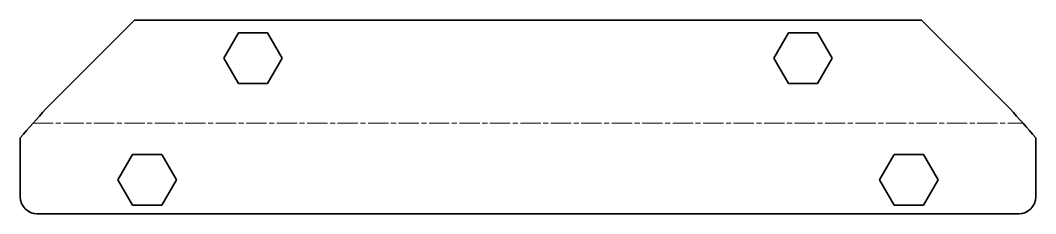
# Model space of a CAD drawing. Header units: inches. Extents: x 0 to 120, y 0 to 23.
import ezdxf

# ---------------------------------------------------------------- set-up
doc = ezdxf.new("R2010")
doc.units = ezdxf.units.IN
doc.header["$MEASUREMENT"] = 0
doc.linetypes.add('Chain', pattern=[13.68, 9.12, -1.14, 2.28, -1.14])
doc.layers.add('SIMUMAK Bend Centerline (ISO)', color=7, linetype='Chain', lineweight=9)
doc.layers.add('SIMUMAK Visible (ISO)', color=7, linetype='Continuous', lineweight=35)

# ---------------------------------------------------------------- blocks, each defined once
blk = doc.blocks.new('CD-IND-30-CSFIL-01_Sheet_CD-IND-30-CSFIL-01 (desplegada)')
at = {"layer": 'SIMUMAK Bend Centerline (ISO)', "ltscale": 0.263158}
blk.add_line((-58.5, -0.75), (58.5, -0.75), dxfattribs=at)
at = {"layer": 'SIMUMAK Visible (ISO)'}
for p, q in [((-57, 0.95), (-46.5, 11.45)), ((-46.5, 11.45), (46.5, 11.45)), ((46.5, 11.45), (57, 0.95)), ((-35.96, 6.95), (-34.23, 9.95)), ((-34.23, 9.95), (-30.77, 9.95)), ((-30.77, 9.95), (-29.04, 6.95)), ((29.04, 6.95), (30.77, 9.95)), ((30.77, 9.95), (34.23, 9.95)), ((34.23, 9.95), (35.96, 6.95)), ((-34.23, 3.95), (-35.96, 6.95)), ((-29.04, 6.95), (-30.77, 3.95)), ((30.77, 3.95), (29.04, 6.95)), ((35.96, 6.95), (34.23, 3.95)), ((-30.77, 3.95), (-34.23, 3.95)), ((34.23, 3.95), (30.77, 3.95)), ((-60, -9.45), (-60, -2.45)), ((60, -2.45), (60, -9.45)), ((-48.46, -7.45), (-46.73, -4.45)), ((-46.73, -4.45), (-43.27, -4.45)), ((-43.27, -4.45), (-41.54, -7.45)), ((41.54, -7.45), (43.27, -4.45)), ((43.27, -4.45), (46.73, -4.45)), ((46.73, -4.45), (48.46, -7.45)), ((-46.73, -10.45), (-48.46, -7.45)), ((-41.54, -7.45), (-43.27, -10.45)), ((43.27, -10.45), (41.54, -7.45)), ((48.46, -7.45), (46.73, -10.45)), ((-43.27, -10.45), (-46.73, -10.45)), ((46.73, -10.45), (43.27, -10.45)), ((58, -11.45), (-58, -11.45))]:
    blk.add_line(p, q, dxfattribs=at)
at = {"layer": 'SIMUMAK Visible (ISO)', "extrusion": (0, 0, -1)}
for centre, start, end in [((58, -9.45), 270, 0), ((-58, -9.45), 180, 270)]:
    blk.add_arc(centre, 2, start, end, dxfattribs=at)
at = {"layer": 'SIMUMAK Visible (ISO)'}
for points in [[(-60, -2.45), (-59, -1.32), (-58, -0.18), (-57, 0.95)], [(57, 0.95), (58, -0.18), (59, -1.32), (60, -2.45)]]:
    blk.add_open_spline(points, degree=3, dxfattribs=at)

msp = doc.modelspace()

# ---------------------------------------------------------------- block references
msp.add_blockref('CD-IND-30-CSFIL-01_Sheet_CD-IND-30-CSFIL-01 (desplegada)', (60, 11.45))

doc.saveas('drawing.dxf')
